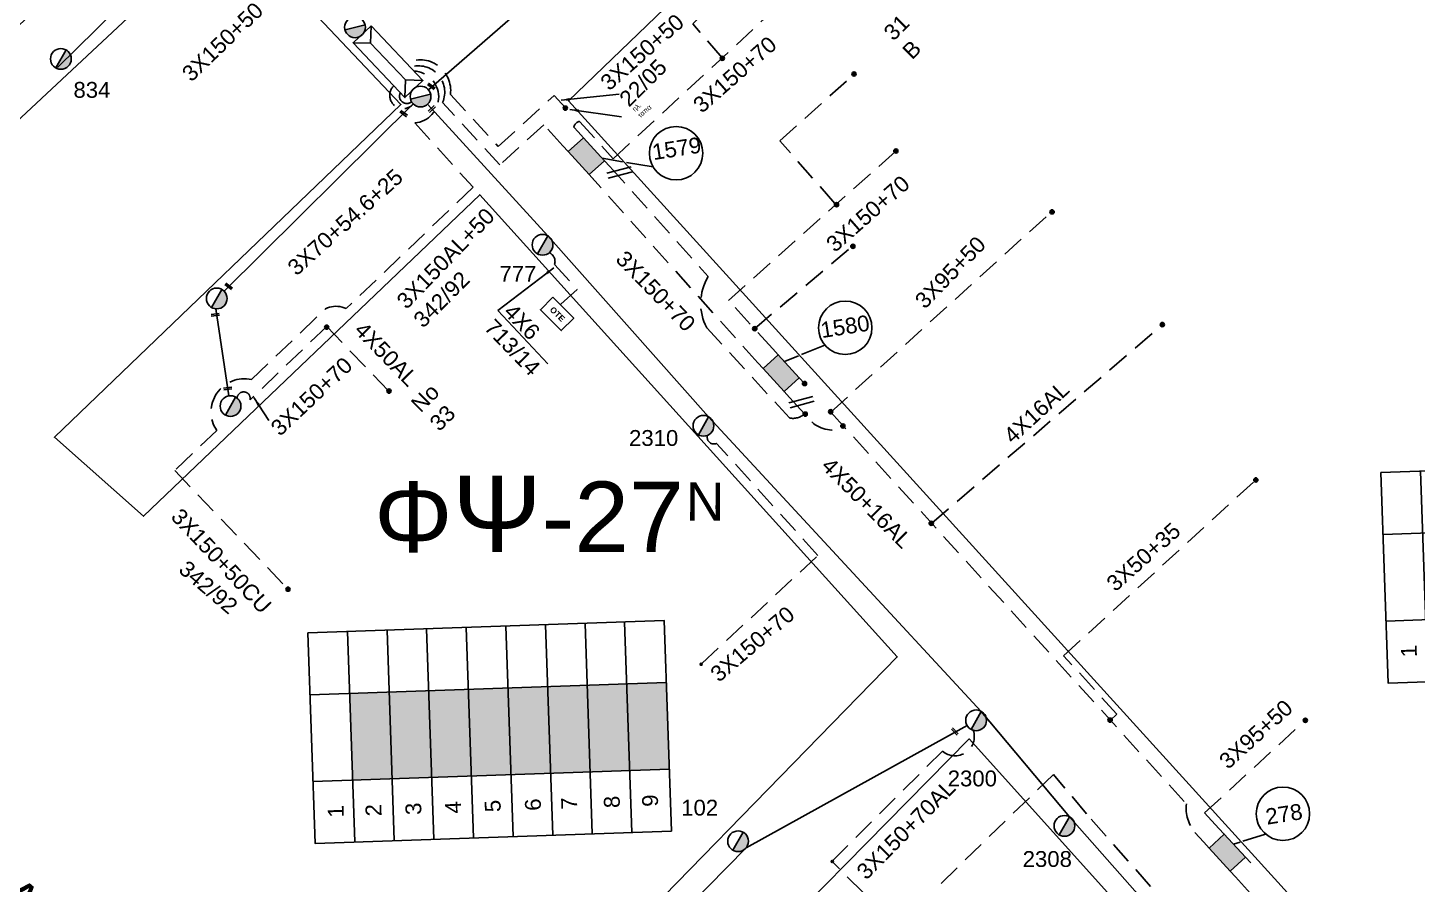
# Model space of a CAD drawing. Header units: millimetres. Extents: x 771 to 3391, y 686 to 1835.
# Drawn here: x 1703.7 to 1861.4, y 1058.8 to 1156 of the extents above; entities that cross this region are included whole.
import ezdxf
from ezdxf.enums import TextEntityAlignment as Align

# ---------------------------------------------------------------- set-up
doc = ezdxf.new("R2010")
doc.units = ezdxf.units.MM
doc.linetypes.add('DASHED', pattern=[19.05, 12.7, -6.35])
for name, color, linetype in [('Link Box 4 Διευθύνσεων', 7, 'Continuous'), ('Pillar OTE', 7, 'Continuous'), ('Άγνωστα', 7, 'Continuous'), ('Ασφαλειοκιβώτια Χ.Τ 9 αναχωρήσεων', 7, 'Continuous'), ('Γυμνά εναέρια ΧΤ και ΦΟΠ (3Φ)   4x50+16AL', 7, 'Continuous'), ('Εναέρια παροχή ΧΤ 4x16', 7, 'SYN_LINE'), ('Επιγραφές - Σχήματα', 7, 'Continuous'), ('Καλωδια Χ.Τ. 3x50+35', 7, 'Continuous'), ('Καλωδια ΧΤ  3X95+50', 7, 'Continuous'), ('Καλώδια ΧΤ   3x150+50CU', 7, 'DASHED'), ('Καλώδια ΧΤ   3x150+70AL', 7, 'DASHED'), ('Καλώδια ΧΤ   3x150AL+50CU', 7, 'DASHED'), ('Μηχανική τομή', 7, 'Continuous'), ('Στύλος ΦΜ', 7, 'Continuous'), ('Στύλος ΦΜ @ 1', 7, 'Continuous'), ('Συνδέσεις', 7, 'Continuous'), ('Συνεστραμμένα ΧΤ   3x70+54.6+25 AL', 7, 'SYN_LINE'), ('Τομή', 7, 'Continuous'), ('Υποσταθμός εναέριος 2 στύλων', 7, 'Continuous'), ('Υποσταθμός πόλεως', 7, 'Continuous'), ('Υπόβαθρο ΔΕΗ', 7, 'Continuous'), ('Υπόγεια καλώδια Παροχών ΧΤ   4x16AL', 7, 'DASHED'), ('Υπόγεια καλώδια Παροχών ΧΤ   4x50AL', 7, 'DASHED'), ('Υπόγεια καλώδια Παροχών ΧΤ   4x6', 7, 'DASHED')]:
    doc.layers.add(name, color=color, linetype=linetype)
doc.styles.add('arial', font='ARIAL.TTF')
doc.styles.get("Standard").update_dxf_attribs({"font": 'ARIAL.TTF'})
doc.linetypes.add('SYN_LINE', pattern='A,0.5,-0.0001,["/\\/\\/\\/",Standard,S=0.1,R=0,X=0,Y=-0.05],-0.25', length=0.7501)
doc.dimstyles.new('ISO-25', dxfattribs={"dimtxt": 2.5, "dimasz": 2.5, "dimexe": 1.25, "dimexo": 0.625, "dimtad": 1, "dimtxsty": 'Standard', "dimcen": 2.5, "dimadec": 0, "dimazin": 0, "dimtfac": 1, "dimtmove": 0, "dimatfit": 3, "dimfxl": 1, "dimarcsym": 0})

# ---------------------------------------------------------------- blocks, each defined once
blk = doc.blocks.new('LINK BOX 4 ΑΝΑΧΩΡΗΣΕΩΝ')
at = {"layer": 'Link Box 4 Διευθύνσεων', "ltscale": 40}
blk.add_hatch(color=256, dxfattribs=at).paths.add_polyline_path([(-3.54, 0), (-3.54, -4.67), (3.54, -4.67), (3.54, 0)])
for p, q in [((-3.54, 0), (-5.33, 0)), ((5.33, 0), (3.54, 0)), ((-3.54, -4.67), (-5.33, -4.67)), ((5.33, -4.67), (3.54, -4.67))]:
    blk.add_line(p, q, dxfattribs=at)
blk.add_lwpolyline([(-3.54, -4.67), (-3.54, 0), (3.54, 0), (3.54, -4.67)], close=True, dxfattribs=at)
blk = doc.blocks.new('ΑΣΦΑΛΕΙΟΚΙΒΩΤΙΟ ΥΠΟΣΤΑΘΜΟΥ 9 ΑΝΑΧΩΡΗΣΕΩΝ')
at = {"layer": 'Ασφαλειοκιβώτια Χ.Τ 9 αναχωρήσεων', "ltscale": 40}
for p, q in [((-23.8, 40.36), (24.02, 40.36)), ((-9.72, 40.36), (-9.72, -40.64)), ((9.94, 40.36), (9.94, -40.64)), ((-23.8, 31.36), (24.02, 31.36)), ((-23.8, 22.36), (24.02, 22.36)), ((-23.8, 13.36), (24.02, 13.36)), ((-23.8, 4.36), (24.02, 4.36)), ((-23.8, -4.64), (24.02, -4.64)), ((-23.8, -13.64), (24.02, -13.64)), ((-23.8, -22.64), (24.02, -22.64)), ((-23.8, -31.64), (24.02, -31.64))]:
    blk.add_line(p, q, dxfattribs=at)
at = {"layer": 'Ασφαλειοκιβώτια Χ.Τ 9 αναχωρήσεων'}
blk.add_lwpolyline([(-23.8, -40.64), (24.02, -40.64), (24.02, 40.36), (-23.8, 40.36)], close=True, dxfattribs=at)
for s, p in [('1', (-18.12, 33.62)), ('2', (-18.12, 25.05)), ('3', (-18.12, 15.98)), ('4', (-18.12, 6.96)), ('5', (-18.12, -2.05)), ('6', (-18.12, -11.19)), ('7', (-18.12, -19.43)), ('8', (-18.12, -29.12)), ('9', (-18.12, -37.81))]:
    blk.add_text(s, height=3.6, dxfattribs=at).set_placement(p)
at = {"layer": 'Ασφαλειοκιβώτια Χ.Τ 9 αναχωρήσεων', "ltscale": 40}
for tag, height, p in [('ΟΝΟΜΑ', 5, (-0.16, 44.31)), ('ΚΕΙΜΕΝΟ 1', 2, (17.06, 35.59)), ('ΚΕΙΜΕΝΟ 2', 2, (17.06, 26.88)), ('ΚΕΙΜΕΝΟ 3', 2, (17.06, 17.69)), ('ΚΕΙΜΕΝΟ 4', 2, (17.06, 8.71)), ('ΚΕΙΜΕΝΟ 5', 2, (17.06, -0.13)), ('ΚΕΙΜΕΝΟ 6', 2, (17.06, -9.05)), ('ΚΕΙΜΕΝΟ 7', 2, (17.06, -18.13)), ('ΚΕΙΜΕΝΟ 8', 2, (17.06, -26.85)), ('ΚΕΙΜΕΝΟ 9', 2, (17.06, -35.99)), ('ΣΧ', 2, (-0.1, -42.64))]:
    blk.add_attdef(tag, text='', height=height, dxfattribs=at).set_placement(p, align=Align.MIDDLE_CENTER)
blk = doc.blocks.new('ΥΠΑΡΧΩΝ ΤΣΙΜΕΝΤΕΝΙΟΣ ΣΤΥΛΟΣ')
at = {"layer": 'Στύλος ΦΜ'}
blk.add_hatch(color=7, dxfattribs=at).paths.add_polyline_path([(-1.29, -2.28, 0.574793), (2.62, 0, 0.268822), (1.3, 2.27)])
at = {"layer": 'Στύλος ΦΜ', "color": 7}
blk.add_line((-1.29, -2.28), (1.3, 2.27), dxfattribs=at)
blk.add_circle((0, 0), 2.62, dxfattribs=at)
at = {"layer": 'Στύλος ΦΜ', "flags": 4}
for tag, p in [('ΑΡΙΘΜΟΣ', (-4.68, 8.05)), ('ΤΥΠΟΣ', (-4.91, 3.03))]:
    blk.add_attdef(tag, p, '', height=4, dxfattribs=at)
blk = doc.blocks.new('ΥΠΟΣΤΑΘΜΟΣ ΕΝΑΕΡΙΟΣ ΕΠΙ 2 ΣΤΥΛΩΝ')
at = {"layer": 'Υποσταθμός εναέριος 2 στύλων', "linetype": 'Continuous'}
for points in [[(-11.97, -2.11, 0.574793), (-8.45, -0.07, 0.268822), (-9.64, 1.98)], [(9.68, -2.15, 0.574793), (13.19, -0.1, 0.268822), (12.01, 1.95)]]:
    blk.add_hatch(color=256, dxfattribs=at).paths.add_polyline_path(points)
for p, q in [((-11.97, -2.11), (-9.64, 1.98)), ((9.68, -2.15), (12.01, 1.95))]:
    blk.add_line(p, q, dxfattribs=at)
for centre in [(-10.81, -0.07), (10.84, -0.1)]:
    blk.add_circle(centre, 2.36, dxfattribs=at)
at = {"layer": 'Υποσταθμός πόλεως', "linetype": 'Continuous', "ltscale": 40}
blk.add_lwpolyline([(-8.57, 2.82), (8.57, 2.82), (8.57, -2.82), (-8.57, -2.82)], close=True, dxfattribs=at)
for points in [[(-5.75, 0), (-8.57, 2.82)], [(-8.57, -2.82), (-5.75, 0)], [(-5.75, 0), (5.75, 0)], [(5.75, 0), (8.57, 2.82)], [(8.57, -2.82), (5.75, 0)]]:
    blk.add_lwpolyline(points, dxfattribs=at)
at = {"layer": 'Υποσταθμός εναέριος 2 στύλων', "ltscale": 40, "flags": 1}
for tag, p in [('ΜΕΤΑΣΧΗΜΑΤΙΣΜΟΣ', (14.09, 2.51)), ('ΙΣΧΥΣ', (14.07, -0.28)), ('ΑΡΙΘΜΟΣ', (14.19, -3))]:
    blk.add_attdef(tag, p, '', height=1.8, dxfattribs=at)
blk = doc.blocks.new('_ΣΥΝΔΕΣΗ')
at = {"layer": 'Συνδέσεις', "linetype": 'SYN_LINE', "ltscale": 40}
blk.add_hatch(color=256, dxfattribs=at).paths.add_polyline_path([(0.5, -0.01, 1), (-0.5, -0.01, 1)])
at = {"layer": 'Συνδέσεις'}
blk.add_circle((0, -0.01), 0.5, dxfattribs=at)
blk = doc.blocks.new('ΜΗΧΑΝΙΚΗ ΤΟΜΗ')
at = {"layer": 'Μηχανική τομή', "ltscale": 40}
for p, q in [((-1.89, 0.78), (1.89, 0.78)), ((1.89, 0), (-1.89, 0))]:
    blk.add_line(p, q, dxfattribs=at)
blk = doc.blocks.new('ΤΟΜΗ')
at = {"layer": 'Τομή', "ltscale": 40}
for p, q in [((-5.68, 0), (5.68, 0)), ((5.68, -2.33), (-5.68, -2.33))]:
    blk.add_line(p, q, dxfattribs=at)
blk = doc.blocks.new('PILLAR ΟΤΕ')
at = {"layer": 'Pillar OTE', "ltscale": 40}
blk.add_lwpolyline([(-3.31, 2.02), (3.39, 2.02), (3.39, -1.99), (-3.31, -1.99)], close=True, dxfattribs=at)
at = {"layer": 'Pillar OTE', "insert": (-1.81, 0.71), "char_height": 1.3575, "width": 109.961, "attachment_point": 1}
blk.add_mtext('{\\fArial|b1|i0|c161|p34;OTE}', dxfattribs=at)

msp = doc.modelspace()

# ---------------------------------------------------------------- hatches: boundary and pattern name
at = {"layer": 'Άγνωστα'}
for color, points in [(6, [(1753.68848, 1080.91146), (1749.19114, 1080.75656), (1749.52942, 1070.93512), (1754.02675, 1071.09002)]), (85, [(1758.18581, 1081.06636), (1753.68848, 1080.91146), (1754.02675, 1071.09002), (1758.52408, 1071.24492)]), (5, [(1762.68314, 1081.22126), (1758.18581, 1081.06636), (1758.52408, 1071.24492), (1763.02142, 1071.39982)]), (2, [(1767.18048, 1081.37616), (1762.68314, 1081.22126), (1763.02142, 1071.39982), (1767.51875, 1071.55472)]), (133, [(1771.67781, 1081.53106), (1767.18048, 1081.37616), (1767.51875, 1071.55472), (1772.01608, 1071.70962)]), (62, [(1776.17514, 1081.68596), (1771.67781, 1081.53106), (1772.01608, 1071.70962), (1776.51342, 1071.86452)]), (27, [(1744.69381, 1080.60166), (1740.19648, 1080.44676), (1740.53475, 1070.62532), (1745.03209, 1070.78022)]), (30, [(1749.19114, 1080.75656), (1744.69381, 1080.60166), (1745.03209, 1070.78022), (1749.52942, 1070.93512)])]:
    msp.add_hatch(color=color, dxfattribs=at).paths.add_polyline_path(points)

# ---------------------------------------------------------------- linework, layer by layer
at = {"layer": 'Άγνωστα', "color": 30}
msp.add_lwpolyline([(1749.14344, 1149.01901), (1781.12148, 1176.84265), (1790.99586, 1196.08359), (1805.96556, 1226.49113), (1827.395, 1253.3171)], dxfattribs=at)
at = {"layer": 'Άγνωστα', "color": 6, "linetype": 'DASHED', "ltscale": 0.2}
for points in [[(1782.52048, 1152.64268), (1779.1633, 1156.51347), (1787.24679, 1164.19882)], [(1795.301, 1136.11319), (1789.05038, 1143.2206), (1797.50709, 1150.79927)], [(1786.16888, 1121.87833), (1797.24651, 1131.20247)]]:
    msp.add_lwpolyline(points, dxfattribs=at)
at = {"layer": 'Γυμνά εναέρια ΧΤ και ΦΟΠ (3Φ)   4x50+16AL', "color": 2, "linetype": 'Continuous', "ltscale": 0.2}
msp.add_lwpolyline([(1749.04602, 1147.36808), (1762.69954, 1132.43049), (1780.9742, 1111.87425), (1811.93598, 1078.42257), (1821.96505, 1066.44427), (1841.36912, 1044.44777), (1860.82594, 1023.07071)], dxfattribs=at)
at = {"layer": 'Γυμνά εναέρια ΧΤ και ΦΟΠ (3Φ)   4x50+16AL', "color": 5, "linetype": 'Continuous', "ltscale": 0.2}
msp.add_lwpolyline([(1740.33528, 1007.07816), (1763.58109, 1040.91232), (1785.23822, 1062.93561), (1810.32017, 1076.82996)], dxfattribs=at)
at = {"layer": 'Εναέρια παροχή ΧΤ 4x16', "color": 5, "ltscale": 20}
msp.add_lwpolyline([(1707.04562, 1151.55731), (1726.86837, 1171.0815)], dxfattribs=at)
at = {"layer": 'Καλωδια Χ.Τ. 3x50+35', "color": 30, "linetype": 'DASHED', "ltscale": 0.2}
msp.add_lwpolyline([(1826.60535, 1077.41411), (1827.34829, 1078.08849), (1827.34829, 1078.08849), (1821.28772, 1084.73901), (1843.09251, 1104.6853)], dxfattribs=at)
at = {"layer": 'Καλωδια ΧΤ  3X95+50', "color": 30, "linetype": 'DASHED', "ltscale": 0.2}
for points in [[(1794.84776, 1112.40051), (1819.8874, 1135.12751)], [(1838.92181, 1065.13849), (1837.30206, 1066.89946), (1848.75932, 1077.43787)]]:
    msp.add_lwpolyline(points, dxfattribs=at)
at = {"layer": 'Καλώδια ΧΤ   3x150+50CU', "color": 62, "linetype": 'DASHED', "ltscale": 0.2}
msp.add_lwpolyline([(1746.64941, 1152.05479, -0.597957302), (1751.65061, 1148.48832), (1757.08305, 1142.55577), (1763.44119, 1148.37794), (1764.72693, 1146.97384)], format="xyb", dxfattribs=at)
at = {"layer": 'Καλώδια ΧΤ   3x150+50CU', "color": 30, "linetype": 'DASHED', "ltscale": 0.2}
for points in [[(1790.14414, 1114.08106), (1792.69679, 1111.29342, 0.308418429), (1796.4057, 1110.68416)], [(1840.81118, 1059.6367), (1867.2228, 1030.5398, -0.275841418), (1872.26439, 1028.64529)]]:
    msp.add_lwpolyline(points, format="xyb", dxfattribs=at)
at = {"layer": 'Καλώδια ΧΤ   3x150+70AL', "color": 6, "linetype": 'DASHED', "ltscale": 0.2}
msp.add_lwpolyline([(1766.15203, 1144.22666), (1765.66646, 1144.75694, -0.305310554), (1766.29249, 1145.42192), (1770.14202, 1141.181), (1792.9416, 1162.29198)], format="xyb", dxfattribs=at)
for points in [[(1788.26702, 1119.58704), (1783.23266, 1125.08486), (1802.29299, 1142.10276)], [(1786.54567, 1118.0108), (1767.72672, 1139.05095)]]:
    msp.add_lwpolyline(points, dxfattribs=at)
at = {"layer": 'Καλώδια ΧΤ   3x150+70AL', "color": 30, "linetype": 'DASHED', "ltscale": 0.2}
for points in [[(1769.7505, 1140.29693), (1780.9267, 1127.8016, 0.264622077), (1780.763, 1121.98943), (1790.15106, 1111.73713, 0.241258412), (1791.86302, 1112.20395)], [(1794.84776, 1112.40051), (1835.23265, 1067.90968, 0.203709817), (1836.19765, 1064.65248), (1837.20397, 1063.55841)]]:
    msp.add_lwpolyline(points, format="xyb", dxfattribs=at)
at = {"layer": 'Καλώδια ΧΤ   3x150+70AL', "color": 27, "linetype": 'DASHED', "ltscale": 0.2}
msp.add_lwpolyline([(1737.60248, 1122.12623), (1728.89753, 1113.80155, 1.078139601), (1727.42446, 1114.00018)], format="xyb", dxfattribs=at)
at = {"layer": 'Καλώδια ΧΤ   3x150+70AL', "color": 2, "linetype": 'DASHED', "ltscale": 0.2}
msp.add_lwpolyline([(1780.20718, 1083.86954), (1793.38721, 1096.12319), (1793.38721, 1096.12319), (1793.38721, 1096.12319), (1781.88143, 1108.85922, -0.655879411), (1780.84888, 1109.76824)], format="xyb", dxfattribs=at)
at = {"layer": 'Καλώδια ΧΤ   3x150+70AL', "color": 5, "ltscale": 0.2}
msp.add_lwpolyline([(1794.97878, 1061.39065), (1807.52529, 1073.90109, 0.761856138), (1811.02359, 1076.26917)], format="xyb", dxfattribs=at)
at = {"layer": 'Καλώδια ΧΤ   3x150AL+50CU', "color": 85, "linetype": 'DASHED', "ltscale": 0.2}
msp.add_lwpolyline([(1747.5189, 1151.13835, -0.931353019), (1747.6179, 1145.23762), (1754.21694, 1137.93298), (1739.81982, 1124.16481, 0.38838129), (1736.41971, 1123.13654), (1729.06488, 1116.10301, 0.677504832), (1725.10601, 1110.3291), (1720.33517, 1105.76668), (1733.07726, 1092.44251)], format="xyb", dxfattribs=at)
at = {"layer": 'Καλώδια ΧΤ   3x150AL+50CU', "color": 6, "linetype": 'DASHED', "ltscale": 0.2}
for points in [[(1764.43068, 1142.65041), (1762.24651, 1145.03566), (1757.2656, 1140.47463), (1750.76786, 1147.57054, 0.643371703), (1747.1008, 1151.57902)], [(1929.58174, 1110.57229), (1933.45453, 1113.92481), (1944.64269, 1101.05721), (1927.08062, 1083.86154), (1897.55996, 1054.28479), (1880.44007, 1038.52741, -0.250951788), (1877.19068, 1035.53664), (1863.95505, 1022.54257, 0.675915527), (1861.55658, 1024.70569), (1843.75292, 1044.26645), (1823.88106, 1066.79325), (1820.13515, 1071.2672), (1806.65306, 1058.19965)]]:
    msp.add_lwpolyline(points, format="xyb", dxfattribs=at)
at = {"layer": 'Καλώδια ΧΤ   3x150AL+50CU', "color": 27, "linetype": 'DASHED', "ltscale": 0.2}
msp.add_arc((1746.28091, 1148.38865), 1.52136, 134.4246714, 319.4100473, dxfattribs=at)
at = {"layer": 'Καλώδια ΧΤ   3x150AL+50CU', "color": 2, "linetype": 'DASHED', "ltscale": 0.2}
msp.add_arc((1746.69395, 1148.27855), 0.83064, 150.9064709, 311.001565, dxfattribs=at)
at = {"layer": 'Συνεστραμμένα ΧΤ   3x70+54.6+25 AL', "color": 27, "ltscale": 20}
msp.add_lwpolyline([(1747.4362, 1147.39879), (1725.94888, 1126.13833)], dxfattribs=at)
at = {"layer": 'Συνεστραμμένα ΧΤ   3x70+54.6+25 AL', "color": 27, "linetype": 'SYN_LINE', "ltscale": 8}
msp.add_lwpolyline([(1724.99732, 1124.13775), (1726.49994, 1114.25441)], dxfattribs=at)
at = {"layer": 'Υπόβαθρο ΔΕΗ'}
for points in [[(1869.85087, 1032.33535), (1765.07641, 1147.76225), (1788.81762, 1170.63683), (1823.19746, 1237.65921), (1940.59184, 1102.643), (1869.85087, 1032.33535)], [(1617.14911, 1119.69725), (1691.19501, 1061.6882), (1740.47172, 1020.79614), (1762.66119, 1043.87065), (1802.38774, 1084.61155), (1754.98568, 1137.08204), (1716.80931, 1100.57343), (1706.67317, 1109.56027), (1746.01995, 1147.33235), (1726.5368, 1167.97195), (1702.31883, 1145.34303), (1696.76645, 1150.9658), (1721.98274, 1174.11733), (1699.87058, 1197.99741), (1617.14911, 1119.69725)], [(1771.19084, 1140.84288), (1768.89912, 1141.22668)], [(1774.66646, 1140.2608), (1771.64375, 1140.76703)], [(1757.0411, 1123.93879), (1762.7057, 1117.87195)], [(1789.58678, 1118.14579), (1791.16145, 1118.78358)], [(1791.53213, 1118.93373), (1794.18358, 1120.00766)], [(1749.91414, 1013.66975), (1810.57241, 1075.2908), (1858.32687, 1022.22473), (1786.14251, 984.6294), (1749.91414, 1013.66975)], [(1840.56591, 1063.35104), (1841.3235, 1063.58759)], [(1841.63342, 1063.68437), (1844.21843, 1064.49153)]]:
    msp.add_lwpolyline(points, dxfattribs=at)
for centre in [(1777.27532, 1141.80876), (1796.48995, 1121.97819), (1846.19355, 1066.79397)]:
    msp.add_circle(centre, 3.03354, dxfattribs=at)
at = {"layer": 'Υπόγεια καλώδια Παροχών ΧΤ   4x16AL', "color": 30, "ltscale": 0.2}
msp.add_lwpolyline([(1806.30362, 1099.77992), (1832.47386, 1122.31201)], dxfattribs=at)
at = {"layer": 'Υπόγεια καλώδια Παροχών ΧΤ   4x50AL', "color": 27, "ltscale": 0.2}
msp.add_lwpolyline([(1737.60248, 1122.12623), (1744.61956, 1114.80681)], dxfattribs=at)
at = {"layer": 'Υπόγεια καλώδια Παροχών ΧΤ   4x50AL', "color": 5, "ltscale": 0.2}
msp.add_lwpolyline([(1803.89017, 1052.45417), (1794.99482, 1061.3694)], dxfattribs=at)
at = {"layer": 'Υπόγεια καλώδια Παροχών ΧΤ   4x6', "color": 2, "linetype": 'DASHED', "ltscale": 0.2}
msp.add_lwpolyline([(1762.86462, 1130.50104, -0.401342926), (1763.46967, 1129.18265), (1766.03059, 1126.3479), (1764.1821, 1124.67796)], format="xyb", dxfattribs=at)

# ---------------------------------------------------------------- block references
at = {"layer": 'Link Box 4 Διευθύνσεων'}
for p, xscale, yscale, zscale, rotation in [((1767.95127, 1142.26179), 0.4999999999999999, 0.4999999999999999, 0.4999999999999999, 312.4804185998576), ((1790.06626, 1117.62218), 0.4999999999999999, 0.4999999999999999, 0.4999999999999999, 312.4804185998576), ((1840.72541, 1063.17763), 0.4999999999999998, 0.4999999999999998, 0.4999999999999998, 312.6079278315868)]:
    msp.add_blockref('LINK BOX 4 ΑΝΑΧΩΡΗΣΕΩΝ', p, dxfattribs=dict(at, xscale=xscale, yscale=yscale, zscale=zscale, rotation=rotation))
at = {"layer": 'Pillar OTE', "xscale": 0.5, "yscale": 0.5, "zscale": 0.5, "rotation": 315.0950187467437}
msp.add_blockref('PILLAR ΟΤΕ', (1763.74039, 1123.5644), dxfattribs=at)
at = {"layer": 'Ασφαλειοκιβώτια Χ.Τ 9 αναχωρήσεων', "rotation": 91.97262806557677}
for p, xscale, yscale, zscale in [((1877.90066, 1094.22988), 0.4999999999999997, 0.4999999999999997, 0.4999999999999997), ((1756.0405, 1076.02078), 0.4999999999999998, 0.4999999999999998, 0.4999999999999998)]:
    msp.add_blockref('ΑΣΦΑΛΕΙΟΚΙΒΩΤΙΟ ΥΠΟΣΤΑΘΜΟΥ 9 ΑΝΑΧΩΡΗΣΕΩΝ', p, dxfattribs=dict(at, xscale=xscale, yscale=yscale, zscale=zscale))
at = {"layer": 'Μηχανική τομή'}
for p, xscale, yscale, zscale, rotation in [((1749.42906, 1149.32849), 0.2500000000002005, 0.2500000000002005, 0.2500000000002005, 323.2559298037776), ((1749.60142, 1146.76046), 0.249999999999919, 0.249999999999919, 0.249999999999919, 43.44704939892168), ((1746.29754, 1146.23621), 0.2500000000002005, 0.2500000000002005, 0.2500000000002005, 323.2559298037776), ((1726.4173, 1126.59649), 0.2500000000002006, 0.2500000000002006, 0.2500000000002006, 323.2559298037776), ((1724.96198, 1123.36489), 0.2500000000002005, 0.2500000000002005, 0.2500000000002005, 7.636592084713301), ((1726.36869, 1114.98653), 0.2500000000002005, 0.2500000000002005, 0.2500000000002005, 7.636592084713301), ((1808.86257, 1076.07126), 0.2500000000001928, 0.2500000000001928, 0.2500000000001928, 312.6268794242704)]:
    msp.add_blockref('ΜΗΧΑΝΙΚΗ ΤΟΜΗ', p, dxfattribs=dict(at, xscale=xscale, yscale=yscale, zscale=zscale, rotation=rotation))
at = {"layer": 'Στύλος ΦΜ @ 1', "ltscale": 40}
ref = msp.add_blockref('ΥΠΑΡΧΩΝ ΤΣΙΜΕΝΤΕΝΙΟΣ ΣΤΥΛΟΣ', (1707.41318, 1152.51194), dxfattribs=dict(at, xscale=0.4499999999998181, yscale=0.4499999999998181, zscale=0.4499999999998181))
ref.add_attrib('ΤΥΠΟΣ', '834', (1708.84153, 1148.09867), dxfattribs={"layer": 'Στύλος ΦΜ', "height": 1.8, "flags": 4})
ref = msp.add_blockref('ΥΠΑΡΧΩΝ ΤΣΙΜΕΝΤΕΝΙΟΣ ΣΤΥΛΟΣ', (1762.11398, 1131.4086), dxfattribs=dict(at, xscale=0.4499999999998181, yscale=0.4499999999998181, zscale=0.4499999999998181))
ref.add_attrib('ΤΥΠΟΣ', '777', (1757.22173, 1127.21685), dxfattribs={"layer": 'Στύλος ΦΜ', "height": 1.8, "flags": 4})
at = {"layer": 'Στύλος ΦΜ @ 1', "ltscale": 40, "xscale": 0.4499999999998181, "yscale": 0.4499999999998181, "zscale": 0.4499999999998181}
for p in [(1725.11166, 1125.30996), (1726.67696, 1113.09002)]:
    msp.add_blockref('ΥΠΑΡΧΩΝ ΤΣΙΜΕΝΤΕΝΙΟΣ ΣΤΥΛΟΣ', p, dxfattribs=at)
at = {"layer": 'Στύλος ΦΜ @ 1', "ltscale": 40}
ref = msp.add_blockref('ΥΠΑΡΧΩΝ ΤΣΙΜΕΝΤΕΝΙΟΣ ΣΤΥΛΟΣ', (1780.38864, 1110.85236), dxfattribs=dict(at, xscale=0.4499999999998181, yscale=0.4499999999998181, zscale=0.4499999999998181))
ref.add_attrib('ΤΥΠΟΣ', '2310', (1771.93444, 1108.56913), dxfattribs={"layer": 'Στύλος ΦΜ', "height": 1.8, "flags": 4})
ref = msp.add_blockref('ΥΠΑΡΧΩΝ ΤΣΙΜΕΝΤΕΝΙΟΣ ΣΤΥΛΟΣ', (1811.35042, 1077.40068), dxfattribs=dict(at, xscale=0.4499999999998181, yscale=0.4499999999998181, zscale=0.4499999999998181))
ref.add_attrib('ΤΥΠΟΣ', '2300', (1808.12202, 1069.90376), dxfattribs={"layer": 'Στύλος ΦΜ', "height": 1.8, "flags": 4})
ref = msp.add_blockref('ΥΠΑΡΧΩΝ ΤΣΙΜΕΝΤΕΝΙΟΣ ΣΤΥΛΟΣ', (1784.31964, 1063.67274), dxfattribs=dict(at, xscale=0.4499999999998181, yscale=0.4499999999998181, zscale=0.4499999999998181))
ref.add_attrib('ΤΥΠΟΣ', '102', (1777.86112, 1066.58644), dxfattribs={"layer": 'Στύλος ΦΜ', "height": 1.8, "flags": 4})
ref = msp.add_blockref('ΥΠΑΡΧΩΝ ΤΣΙΜΕΝΤΕΝΙΟΣ ΣΤΥΛΟΣ', (1821.37949, 1065.42239), dxfattribs=dict(at, xscale=0.4499999999998181, yscale=0.4499999999998181, zscale=0.4499999999998181))
ref.add_attrib('ΤΥΠΟΣ', '2308', (1816.63554, 1060.75729), dxfattribs={"layer": 'Στύλος ΦΜ', "height": 1.8, "flags": 4})
at = {"layer": 'Συνδέσεις'}
for p, xscale, yscale, zscale in [((1782.52335, 1152.58695), 0.4777242751394019, 0.4777242751394019, 0.4777242751394019), ((1797.48457, 1150.80787), 0.4777242751394019, 0.4777242751394019, 0.4777242751394019), ((1764.69867, 1146.93059), 0.4777242751394019, 0.4777242751394019, 0.4777242751394019), ((1802.23935, 1142.05784), 0.4777242751394019, 0.4777242751394019, 0.4777242751394019), ((1795.49723, 1135.97022), 0.4777242751394019, 0.4777242751394019, 0.4777242751394019), ((1819.97717, 1135.14945), 0.4777242751394019, 0.4777242751394019, 0.4777242751394019), ((1797.35461, 1131.24278), 0.4777242751394019, 0.4777242751394019, 0.4777242751394019), ((1737.59152, 1122.05705), 0.4777242751394019, 0.4777242751394019, 0.4777242751394019), ((1786.20858, 1121.89098), 0.4777242751394019, 0.4777242751394019, 0.4777242751394019), ((1832.49237, 1122.34818), 0.4777242751394019, 0.4777242751394019, 0.4777242751394019), ((1791.86549, 1115.65731), 0.4777242751394019, 0.4777242751394019, 0.4777242751394019), ((1744.67943, 1114.79669), 0.4777242751394019, 0.4777242751394019, 0.4777242751394019), ((1791.94192, 1112.18387), 0.4777242751394019, 0.4777242751394019, 0.4777242751394019), ((1794.83493, 1112.45236), 0.4777242751394019, 0.4777242751394019, 0.4777242751394019), ((1796.21944, 1110.83729), 0.4777242751394019, 0.4777242751394019, 0.4777242751394019), ((1843.11408, 1104.71168), 0.4777242751394019, 0.4777242751394019, 0.4777242751394019), ((1806.25675, 1099.78093), 0.4777242751394019, 0.4777242751394019, 0.4777242751394019), ((1733.20859, 1092.30261), 0.4777242751394019, 0.4777242751394019, 0.4777242751394019), ((1780.12543, 1083.77857), 0.25, 0.25, 0.25), ((1826.56529, 1077.43185), 0.4777242751394019, 0.4777242751394019, 0.4777242751394019), ((1848.73708, 1077.41455), 0.4777242751394019, 0.4777242751394019, 0.4777242751394019), ((1795.01201, 1061.38166), 0.25, 0.25, 0.25)]:
    msp.add_blockref('_ΣΥΝΔΕΣΗ', p, dxfattribs=dict(at, xscale=xscale, yscale=yscale, zscale=zscale))
at = {"layer": 'Τομή', "xscale": 0.2499999999998873, "yscale": 0.2499999999998873, "zscale": 0.2499999999998873, "rotation": 195.0273524377815}
for p in [(1770.94593, 1139.33999), (1791.58815, 1113.26237)]:
    msp.add_blockref('ΤΟΜΗ', p, dxfattribs=at)
at = {"layer": 'Υποσταθμός εναέριος 2 στύλων', "xscale": 0.4999999999999998, "yscale": 0.4999999999999998, "zscale": 0.4999999999999998, "rotation": 313.4943236845296}
msp.add_blockref('ΥΠΟΣΤΑΘΜΟΣ ΕΝΑΕΡΙΟΣ ΕΠΙ 2 ΣΤΥΛΩΝ', (1744.56375, 1152.20784), dxfattribs=at)

# ---------------------------------------------------------------- texts
at = {"ltscale": 40, "char_height": 4, "width": 64.8866414, "attachment_point": 1, "style": 'arial'}
for s, insert, rotation in [('{\\H1.083x;N}', (1778.40196, 1104.42605), 359.6276144), ('{\\H1.083x;P.ΦEΡΡAIOY}', (1685.50082, 1074.92027), 318.9379338)]:
    msp.add_mtext(s, dxfattribs=dict(at, insert=insert, rotation=rotation))
at = {"layer": 'Άγνωστα', "color": 7, "char_height": 1.8, "attachment_point": 1}
for s, gutter_width, insert, rotation in [('3X150+50', 12.5, (1720.98035, 1151.11471), 43.8315143), ('3X150+50', 12.5, (1768.49337, 1150.16082), 41.3120751), ('3X150+70', 12.5, (1779.01725, 1147.61897), 41.3120751), ('22/05', 1.97984, (1770.66134, 1148.22708), 44.9359626), ('1579', 12.5, (1774.43483, 1142.79716), 9.0165632), ('3X70+54.6+25', 12.5, (1732.97011, 1129.1358), 42.0431192), ('3X150+70', 12.5, (1794.1277, 1131.81231), 41.3120751), ('3X150AL+50', 12.5, (1745.37719, 1125.24192), 46.0030075), ('3X95+50', 12.5, (1804.2346, 1125.28251), 45.7515386), ('3X150+70', 12.5, (1771.59007, 1130.91324), 314.2239608), ('342/92', 1.97984, (1747.27663, 1123.13214), 44.9359626), ('1580', 12.5, (1793.56202, 1122.58414), 9.0165632), ('3X150+70', 12.5, (1731.06311, 1110.89239), 43.3320749), ('3X150+50CU', 12.5, (1721.10836, 1101.64978), 313.2348799), ('3X50+35', 12.5, (1825.96597, 1093.27191), 41.6515654), ('342/92', 12.5, (1721.8232, 1095.70635), 319.4930811), ('3X150+70', 12.5, (1780.9733, 1083.01812), 40.5077301), ('3X95+50', 12.5, (1838.75626, 1073.08721), 42.2238696), ('278', 12.5, (1844.10028, 1067.32526), 9.0165632)]:
    msp.add_mtext_dynamic_manual_height_columns(s, width=1.8, gutter_width=gutter_width, heights=[0.04535], dxfattribs=dict(at, insert=insert, rotation=rotation))
at = {"layer": 'Άγνωστα', "color": 7}
note = msp.add_mtext_dynamic_manual_height_columns('31 ', width=1.8, gutter_width=1.97984, heights=[0.04535, 0], dxfattribs=dict(at, insert=(1798.00718, 1153.07117), char_height=1.8, attachment_point=1, rotation=44.9359626))
for column, words in zip(note.columns.linked_columns, ['B']):
    column.text = words
note = msp.add_mtext_dynamic_manual_height_columns('ηλ. ', width=1.8, gutter_width=0, heights=[0.04535, 0], dxfattribs=dict(at, insert=(1770.87926, 1145.7221), char_height=0.560507, attachment_point=1, rotation=41.3120751))
for column, words in zip(note.columns.linked_columns, ['ταπα']):
    column.text = words
note = msp.add_mtext_dynamic_manual_height_columns('No ', width=1.8, gutter_width=1.97984, heights=[0.04535, 0], dxfattribs=dict(at, insert=(1744.32208, 1110.84684), char_height=1.8, attachment_point=1, rotation=44.9359626))
for column, words in zip(note.columns.linked_columns, ['33']):
    column.text = words
at = {"layer": 'Γυμνά εναέρια ΧΤ και ΦΟΠ (3Φ)   4x50+16AL', "color": 7, "insert": (1794.93207, 1107.42789), "char_height": 1.8, "attachment_point": 1, "rotation": 314.7487489}
msp.add_mtext_dynamic_manual_height_columns('4X50+16AL', width=1.8, gutter_width=12.5, heights=[0.04535], dxfattribs=at)
at = {"layer": 'Καλώδια ΧΤ   3x150+70AL', "color": 7, "insert": (1797.60304, 1060.45825), "char_height": 1.8, "attachment_point": 1, "rotation": 45.3133261}
msp.add_mtext_dynamic_manual_height_columns('3X150+70AL', width=1.8, gutter_width=12.5, heights=[0.04535], dxfattribs=at)
at = {"layer": 'Υπόβαθρο ΔΕΗ', "insert": (1742.97646, 1105.18361), "char_height": 8, "attachment_point": 1}
msp.add_mtext_dynamic_manual_height_columns('Φ{\\H1.0833x;Ψ}-27', width=84.657329, gutter_width=12.5, heights=[0], dxfattribs=at)
at = {"layer": 'Υπόγεια καλώδια Παροχών ΧΤ   4x16AL', "color": 7, "insert": (1814.29036, 1110.03015), "char_height": 1.8, "attachment_point": 1, "rotation": 42.633582}
msp.add_mtext_dynamic_manual_height_columns('4X16AL', width=1.8, gutter_width=12.5, heights=[0.04535], dxfattribs=at)
at = {"layer": 'Υπόγεια καλώδια Παροχών ΧΤ   4x50AL', "color": 7, "char_height": 1.8, "attachment_point": 1, "rotation": 314.1274579}
for s, insert in [('4X6', (1758.87421, 1124.90245)), ('4X50AL', (1741.90693, 1122.83858)), ('713/14', (1756.66549, 1123.14792))]:
    msp.add_mtext_dynamic_manual_height_columns(s, width=1.8, gutter_width=12.5, heights=[0.04535], dxfattribs=dict(at, insert=insert))

# ---------------------------------------------------------------- leaders
at = {"layer": 'Επιγραφές - Σχήματα', "ltscale": 40}
for points in [[(1764.21487, 1147.82531), (1770.81027, 1148.51586)], [(1765.22845, 1146.77429), (1771.08307, 1145.92577)], [(1763.40506, 1128.80111), (1757.0411, 1123.93879)], [(1729.32093, 1114.04976), (1731.03551, 1111.45038)]]:
    msp.add_leader(points, dimstyle='ISO-25', override={"dimasz": 1, "dimtad": 0}, dxfattribs=at)

doc.saveas('drawing.dxf')
